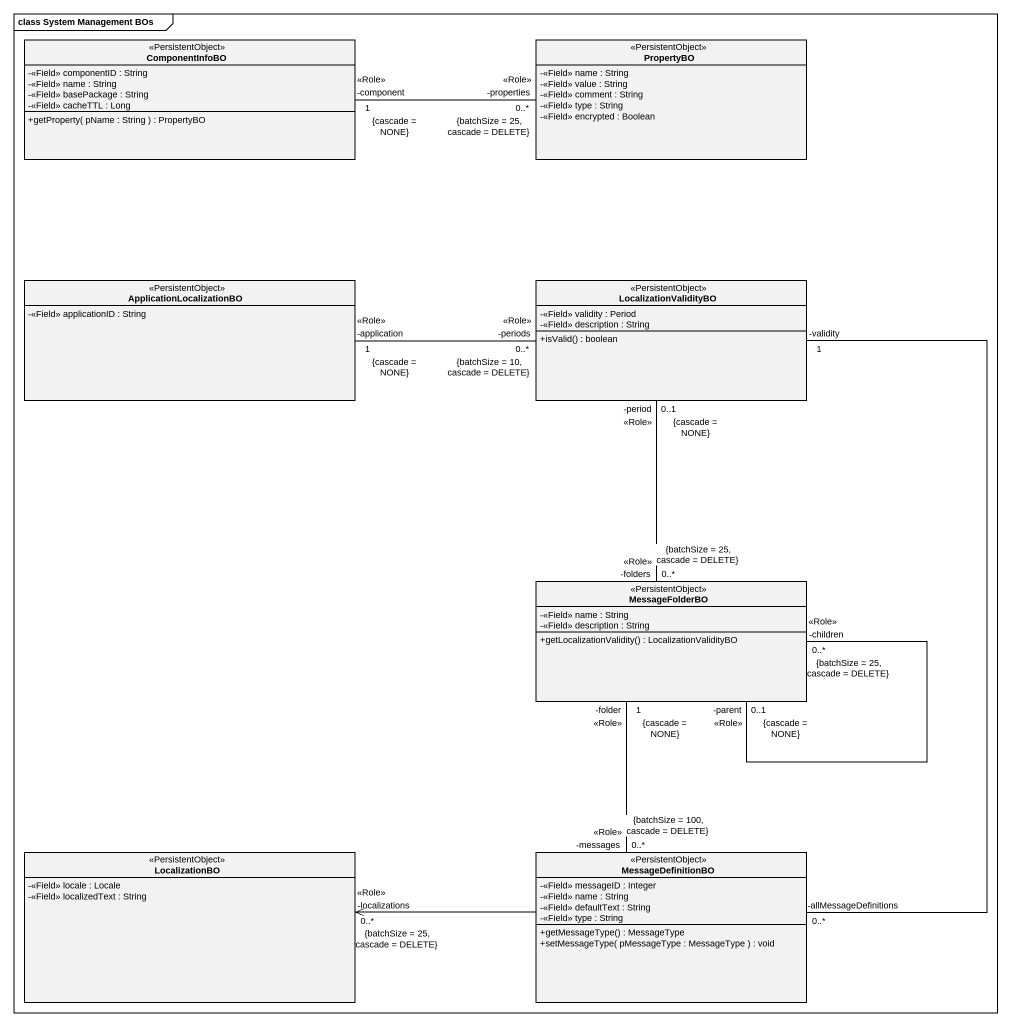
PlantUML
@startuml
mainframe class System Management BOs
hide circle
hide empty members
skinparam classAttributeIconSize 0
class ComponentInfoBO <<PersistentObject>> {
  -<<Field>> componentID : String
  -<<Field>> name : String
  -<<Field>> basePackage : String
  -<<Field>> cacheTTL : Long
  +getProperty( pName : String ) : PropertyBO
}
class PropertyBO <<PersistentObject>> {
  -<<Field>> name : String
  -<<Field>> value : String
  -<<Field>> comment : String
  -<<Field>> type : String
  -<<Field>> encrypted : Boolean
}
class ApplicationLocalizationBO <<PersistentObject>> {
  -<<Field>> applicationID : String
}
class LocalizationValidityBO <<PersistentObject>> {
  -<<Field>> validity : Period
  -<<Field>> description : String
  +isValid() : boolean
}
class MessageFolderBO <<PersistentObject>> {
  -<<Field>> name : String
  -<<Field>> description : String
  +getLocalizationValidity() : LocalizationValidityBO
}
class LocalizationBO <<PersistentObject>> {
  -<<Field>> locale : Locale
  -<<Field>> localizedText : String
}
class MessageDefinitionBO <<PersistentObject>> {
  -<<Field>> messageID : Integer
  -<<Field>> name : String
  -<<Field>> defaultText : String
  -<<Field>> type : String
  +getMessageType() : MessageType
  +setMessageType( pMessageType : MessageType ) : void
}
ComponentInfoBO "-component\n<<Role>>\n1\n{cascade = NONE}" -right- "-properties\n<<Role>>\n0..*\n{batchSize = 25, cascade = DELETE}" PropertyBO
ApplicationLocalizationBO "-application\n1\n<<Role>>\n{cascade = NONE}" -right- "-periods\n0..*\n<<Role>>\n{batchSize = 10, cascade = DELETE}" LocalizationValidityBO
LocalizationValidityBO "-period\n0..1\n<<Role>>\n{cascade = NONE}" -- "-folders\n0..*\n<<Role>>\n{batchSize = 25, cascade = DELETE}" MessageFolderBO
MessageFolderBO "-parent\n0..1\n<<Role>>\n{cascade = NONE}" -- "-children\n0..*\n<<Role>>\n{batchSize = 25, cascade = DELETE}" MessageFolderBO
MessageFolderBO "1\n-folder\n<<Role>>\n{cascade = NONE}" -- "0..*\n-messages\n<<Role>>\n{batchSize = 100, cascade = DELETE}" MessageDefinitionBO
MessageDefinitionBO "0..*\n-allMessageDefinitions" -up- "-validity\n1" LocalizationValidityBO
MessageDefinitionBO -left-> "-localizations\n0..*\n<<Role>>\n{batchSize = 25, cascade = DELETE}" LocalizationBO
@enduml
